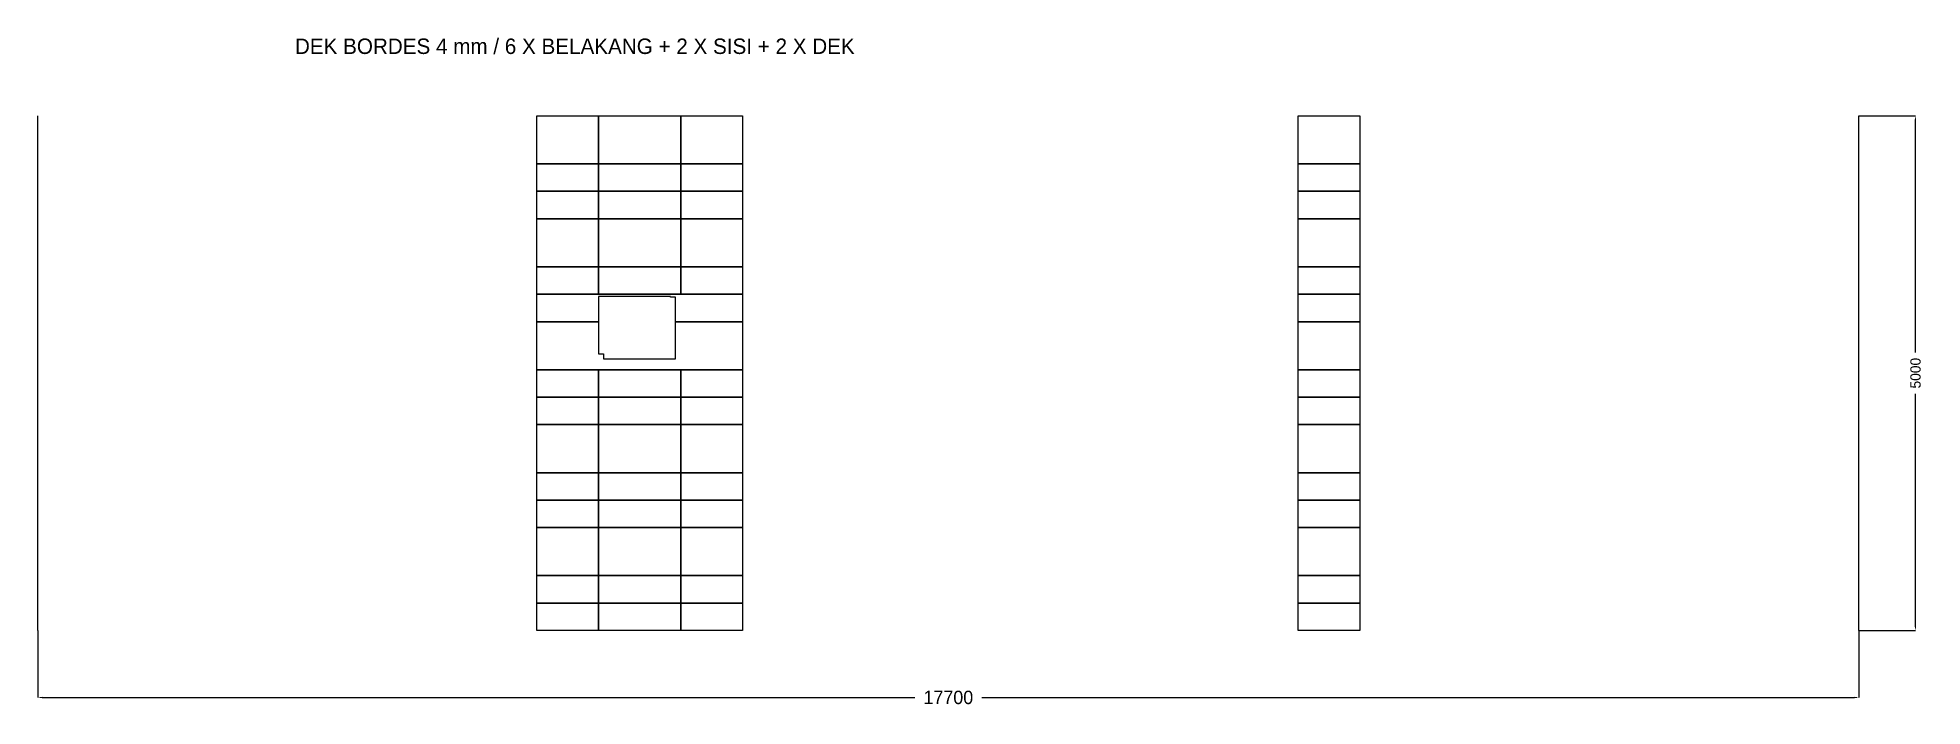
# Model space of a CAD drawing. Header units: millimetres. Extents: x 0 to 18316, y -735 to 5758.
import ezdxf

# ---------------------------------------------------------------- set-up
doc = ezdxf.new("R2010")
doc.units = ezdxf.units.MM
doc.layers.add('detail', color=7, linetype='Continuous')
doc.layers.add('grid', color=7, linetype='Continuous')
doc.dimstyles.get("Standard").update_dxf_attribs({"dimtxt": 2.5, "dimasz": 2.5, "dimexe": 1.25, "dimexo": 0.625, "dimtad": 1, "dimcen": 2.5, "dimazin": 3, "dimtfac": 1, "dimtmove": 0, "dimatfit": 3})

# ---------------------------------------------------------------- blocks, each defined once
blk = doc.blocks.new('_CLOSEDFILLED')
at = {"color": 0, "linetype": 'BYBLOCK'}
blk.add_solid([(-1, 0.16), (0, 0), (-1, -0.16)], dxfattribs=at)
blk = doc.blocks.new('*D1')
for p, q in [((0, 0), (0, -650)), ((17700, 0), (17700, -650)), ((45.5, -650), (8525, -650)), ((9175, -650), (17654.5, -650))]:
    blk.add_line(p, q)
at = {"layer": 'Defpoints'}
for p in [(0, 0), (17700, 0), (0, -650)]:
    blk.add_point(p, dxfattribs=at)
at = {"xscale": 45.5, "yscale": 45.5, "rotation": 180}
blk.add_blockref('_CLOSEDFILLED', (0, -650), dxfattribs=at)
at = {"xscale": 45.5, "yscale": 45.5}
blk.add_blockref('_CLOSEDFILLED', (17700, -650), dxfattribs=at)
at = {"insert": (8850, -650), "char_height": 130, "attachment_point": 5}
blk.add_mtext('17700', dxfattribs=at)
blk = doc.blocks.new('*D2')
for p, q in [((17700, 5000), (18250, 5000)), ((18250, 2700), (18250, 4965)), ((18250, 35), (18250, 2300)), ((17700, 0), (18250, 0))]:
    blk.add_line(p, q)
at = {"layer": 'Defpoints'}
for p in [(17700, 5000), (17700, 0), (18250, 0)]:
    blk.add_point(p, dxfattribs=at)
at = {"xscale": 35, "yscale": 35}
for p, rotation in [((18250, 5000), 90), ((18250, 0), 270)]:
    blk.add_blockref('_CLOSEDFILLED', p, dxfattribs=dict(at, rotation=rotation))
at = {"insert": (18250, 2500), "char_height": 100, "attachment_point": 5, "rotation": 90}
blk.add_mtext('5000', dxfattribs=at)

msp = doc.modelspace()

# ---------------------------------------------------------------- linework, layer by layer
at = {"layer": 'detail'}
for p, q in [((4850.0385, 5000.0021), (5450.0373, 5000.0021)), ((4850.0385, 4533.4142), (4850.0385, 5000.0021)), ((5450.0373, 5000.0021), (5450.0373, 4533.4142)), ((5450.0373, 5000.0021), (6250.0763, 5000.0021)), ((5450.0373, 4533.4142), (5450.0373, 5000.0021)), ((6250.0763, 5000.0021), (6850.0751, 5000.0021)), ((6250.0763, 4533.4142), (6250.0763, 5000.0021)), ((6250.0763, 5000.0021), (6250.0763, 4533.4142)), ((6850.0751, 5000.0021), (6850.0751, 4533.4142)), ((12250.0643, 5000.0021), (12850.0631, 5000.0021)), ((12250.0643, 4533.4142), (12250.0643, 5000.0021)), ((12850.0631, 5000.0021), (12850.0631, 4533.4142)), ((4850.0385, 4533.4142), (5450.0373, 4533.4142)), ((4850.0385, 4266.7142), (4850.0385, 4533.4142)), ((5450.0373, 4533.4142), (4850.0385, 4533.4142)), ((5450.0373, 4533.4142), (5450.0373, 4266.7142)), ((5450.0373, 4533.4142), (6250.0763, 4533.4142)), ((5450.0373, 4266.7142), (5450.0373, 4533.4142)), ((6250.0763, 4533.4142), (5450.0373, 4533.4142)), ((6250.0763, 4533.4142), (6850.0751, 4533.4142)), ((6250.0763, 4266.7142), (6250.0763, 4533.4142)), ((6850.0751, 4533.4142), (6250.0763, 4533.4142)), ((6250.0763, 4533.4142), (6250.0763, 4266.7142)), ((6850.0751, 4533.4142), (6850.0751, 4266.7142)), ((12250.0643, 4533.4142), (12850.0631, 4533.4142)), ((12250.0643, 4266.7142), (12250.0643, 4533.4142)), ((12850.0631, 4533.4142), (12250.0643, 4533.4142)), ((12850.0631, 4533.4142), (12850.0631, 4266.7142)), ((4850.0385, 4266.7142), (5450.0373, 4266.7142)), ((4850.0385, 4000.0142), (4850.0385, 4266.7142)), ((5450.0373, 4266.7142), (4850.0385, 4266.7142)), ((5450.0373, 4266.7142), (5450.0373, 4000.0142)), ((5450.0373, 4266.7142), (6250.0763, 4266.7142)), ((5450.0373, 4000.0142), (5450.0373, 4266.7142)), ((6250.0763, 4266.7142), (5450.0373, 4266.7142)), ((6250.0763, 4266.7142), (6850.0751, 4266.7142)), ((6250.0763, 4000.0142), (6250.0763, 4266.7142)), ((6850.0751, 4266.7142), (6250.0763, 4266.7142)), ((6250.0763, 4266.7142), (6250.0763, 4000.0142)), ((6850.0751, 4266.7142), (6850.0751, 4000.0142)), ((12250.0643, 4266.7142), (12850.0631, 4266.7142)), ((12250.0643, 4000.0142), (12250.0643, 4266.7142)), ((12850.0631, 4266.7142), (12250.0643, 4266.7142)), ((12850.0631, 4266.7142), (12850.0631, 4000.0142)), ((5450.0373, 4000.0142), (4850.0385, 4000.0142)), ((4850.0385, 3999.9838), (5450.0373, 3999.9838)), ((4850.0385, 3533.3959), (4850.0385, 3999.9838)), ((6250.0763, 4000.0142), (5450.0373, 4000.0142)), ((5450.0373, 3999.9838), (5450.0373, 3533.3959)), ((5450.0373, 3999.9838), (6250.0763, 3999.9838)), ((5450.0373, 3533.3959), (5450.0373, 3999.9838)), ((6850.0751, 4000.0142), (6250.0763, 4000.0142)), ((6250.0763, 3999.9838), (6850.0751, 3999.9838)), ((6250.0763, 3533.3959), (6250.0763, 3999.9838)), ((6250.0763, 3999.9838), (6250.0763, 3533.3959)), ((6850.0751, 3999.9838), (6850.0751, 3533.3959)), ((12850.0631, 4000.0142), (12250.0643, 4000.0142)), ((12250.0643, 3999.9838), (12850.0631, 3999.9838)), ((12250.0643, 3533.3959), (12250.0643, 3999.9838)), ((12850.0631, 3999.9838), (12850.0631, 3533.3959)), ((4850.0385, 3533.3959), (5450.0373, 3533.3959)), ((4850.0385, 3266.6959), (4850.0385, 3533.3959)), ((5450.0373, 3533.3959), (4850.0385, 3533.3959)), ((5450.0373, 3533.3959), (5450.0373, 3266.6959)), ((5450.0373, 3533.3959), (6250.0763, 3533.3959)), ((5450.0373, 3266.6959), (5450.0373, 3533.3959)), ((6250.0763, 3533.3959), (5450.0373, 3533.3959)), ((6250.0763, 3533.3959), (6850.0751, 3533.3959)), ((6250.0763, 3266.6959), (6250.0763, 3533.3959)), ((6850.0751, 3533.3959), (6250.0763, 3533.3959)), ((6250.0763, 3533.3959), (6250.0763, 3266.6959)), ((6850.0751, 3533.3959), (6850.0751, 3266.6959)), ((12250.0643, 3533.3959), (12850.0631, 3533.3959)), ((12250.0643, 3266.6959), (12250.0643, 3533.3959)), ((12850.0631, 3533.3959), (12250.0643, 3533.3959)), ((12850.0631, 3533.3959), (12850.0631, 3266.6959)), ((5450.0373, 3266.6959), (4850.0385, 3266.6959)), ((4850.0385, 2999.9959), (4850.0385, 3266.6959)), ((4850.0385, 3266.6959), (6850.0751, 3266.6959)), ((6250.0763, 3266.6959), (5450.0373, 3266.6959)), ((6150.0562, 3243.5759), (5451.0373, 3243.5759)), ((5451.0373, 3243.5759), (5451.0373, 2999.9959)), ((6150.0562, 3238.0752), (6150.0562, 3243.5759)), ((6200.0586, 3238.0752), (6150.0562, 3238.0752)), ((6200.0586, 2999.9959), (6200.0586, 3238.0752)), ((6850.0751, 3266.6959), (6250.0763, 3266.6959)), ((6850.0751, 3266.6959), (6850.0751, 2999.9959)), ((12250.0643, 3266.6959), (12850.0631, 3266.6959)), ((12250.0643, 2999.9959), (12250.0643, 3266.6959)), ((12850.0631, 3266.6959), (12250.0643, 3266.6959)), ((12850.0631, 3266.6959), (12850.0631, 2999.9959)), ((4850.0385, 2533.4081), (4850.0385, 2999.9959)), ((4850.0385, 2999.9959), (5451.0373, 2999.9959)), ((5451.0373, 2999.9959), (4850.0385, 2999.9959)), ((5451.0373, 2999.9959), (5451.0373, 2688.155)), ((6200.0586, 2638.2288), (6200.0586, 2999.9959)), ((6200.0586, 2999.9959), (6850.0751, 2999.9959)), ((6850.0751, 2999.9959), (6200.0586, 2999.9959)), ((6850.0751, 2999.9959), (6850.0751, 2533.4081)), ((12250.0643, 2999.9959), (12850.0631, 2999.9959)), ((12250.0643, 2533.4081), (12250.0643, 2999.9959)), ((12850.0631, 2999.9959), (12250.0643, 2999.9959)), ((12850.0631, 2999.9959), (12850.0631, 2533.4081)), ((5451.0373, 2688.155), (5500.055, 2688.155)), ((5500.055, 2688.155), (5500.055, 2638.2288)), ((5500.055, 2638.2288), (6200.0586, 2638.2288)), ((4850.0385, 2533.4081), (5450.0373, 2533.4081)), ((4850.0385, 2266.7081), (4850.0385, 2533.4081)), ((6850.0751, 2533.4081), (4850.0385, 2533.4081)), ((5450.0373, 2533.4081), (5450.0373, 2266.7081)), ((5450.0373, 2533.4081), (6250.0763, 2533.4081)), ((5450.0373, 2266.7081), (5450.0373, 2533.4081)), ((6250.0763, 2533.4081), (6850.0751, 2533.4081)), ((6250.0763, 2266.7081), (6250.0763, 2533.4081)), ((6250.0763, 2533.4081), (6250.0763, 2266.7081)), ((6850.0751, 2533.4081), (6850.0751, 2266.7081)), ((12250.0643, 2533.4081), (12850.0631, 2533.4081)), ((12250.0643, 2266.7081), (12250.0643, 2533.4081)), ((12850.0631, 2533.4081), (12250.0643, 2533.4081)), ((12850.0631, 2533.4081), (12850.0631, 2266.7081)), ((4850.0385, 2266.7081), (5450.0373, 2266.7081)), ((4850.0385, 2000.0081), (4850.0385, 2266.7081)), ((5450.0373, 2266.7081), (4850.0385, 2266.7081)), ((5450.0373, 2266.7081), (5450.0373, 2000.0081)), ((5450.0373, 2266.7081), (6250.0763, 2266.7081)), ((5450.0373, 2000.0081), (5450.0373, 2266.7081)), ((6250.0763, 2266.7081), (5450.0373, 2266.7081)), ((6250.0763, 2266.7081), (6850.0751, 2266.7081)), ((6250.0763, 2000.0081), (6250.0763, 2266.7081)), ((6850.0751, 2266.7081), (6250.0763, 2266.7081)), ((6250.0763, 2266.7081), (6250.0763, 2000.0081)), ((6850.0751, 2266.7081), (6850.0751, 2000.0081)), ((12250.0643, 2266.7081), (12850.0631, 2266.7081)), ((12250.0643, 2000.0081), (12250.0643, 2266.7081)), ((12850.0631, 2266.7081), (12250.0643, 2266.7081)), ((12850.0631, 2266.7081), (12850.0631, 2000.0081)), ((5450.0373, 2000.0081), (4850.0385, 2000.0081)), ((4850.0385, 1999.9776), (5450.0373, 1999.9776)), ((4850.0385, 1533.3898), (4850.0385, 1999.9776)), ((6250.0763, 2000.0081), (5450.0373, 2000.0081)), ((5450.0373, 1999.9776), (5450.0373, 1533.3898)), ((5450.0373, 1999.9776), (6250.0763, 1999.9776)), ((5450.0373, 1533.3898), (5450.0373, 1999.9776)), ((6850.0751, 2000.0081), (6250.0763, 2000.0081)), ((6250.0763, 1999.9776), (6850.0751, 1999.9776)), ((6250.0763, 1533.3898), (6250.0763, 1999.9776)), ((6250.0763, 1999.9776), (6250.0763, 1533.3898)), ((6850.0751, 1999.9776), (6850.0751, 1533.3898)), ((12850.0631, 2000.0081), (12250.0643, 2000.0081)), ((12250.0643, 1999.9776), (12850.0631, 1999.9776)), ((12250.0643, 1533.3898), (12250.0643, 1999.9776)), ((12850.0631, 1999.9776), (12850.0631, 1533.3898)), ((4850.0385, 1533.3898), (5450.0373, 1533.3898)), ((4850.0385, 1266.6898), (4850.0385, 1533.3898)), ((5450.0373, 1533.3898), (4850.0385, 1533.3898)), ((5450.0373, 1533.3898), (5450.0373, 1266.6898)), ((5450.0373, 1533.3898), (6250.0763, 1533.3898)), ((5450.0373, 1266.6898), (5450.0373, 1533.3898)), ((6250.0763, 1533.3898), (5450.0373, 1533.3898)), ((6250.0763, 1533.3898), (6850.0751, 1533.3898)), ((6250.0763, 1266.6898), (6250.0763, 1533.3898)), ((6850.0751, 1533.3898), (6250.0763, 1533.3898)), ((6250.0763, 1533.3898), (6250.0763, 1266.6898)), ((6850.0751, 1533.3898), (6850.0751, 1266.6898)), ((12250.0643, 1533.3898), (12850.0631, 1533.3898)), ((12250.0643, 1266.6898), (12250.0643, 1533.3898)), ((12850.0631, 1533.3898), (12250.0643, 1533.3898)), ((12850.0631, 1533.3898), (12850.0631, 1266.6898)), ((4850.0385, 1266.6898), (5450.0373, 1266.6898)), ((4850.0385, 999.9898), (4850.0385, 1266.6898)), ((5450.0373, 1266.6898), (4850.0385, 1266.6898)), ((5450.0373, 1266.6898), (5450.0373, 999.9898)), ((5450.0373, 1266.6898), (6250.0763, 1266.6898)), ((5450.0373, 999.9898), (5450.0373, 1266.6898)), ((6250.0763, 1266.6898), (5450.0373, 1266.6898)), ((6250.0763, 1266.6898), (6850.0751, 1266.6898)), ((6250.0763, 999.9898), (6250.0763, 1266.6898)), ((6850.0751, 1266.6898), (6250.0763, 1266.6898)), ((6250.0763, 1266.6898), (6250.0763, 999.9898)), ((6850.0751, 1266.6898), (6850.0751, 999.9898)), ((12250.0643, 1266.6898), (12850.0631, 1266.6898)), ((12250.0643, 999.9898), (12250.0643, 1266.6898)), ((12850.0631, 1266.6898), (12250.0643, 1266.6898)), ((12850.0631, 1266.6898), (12850.0631, 999.9898)), ((4850.0385, 999.9898), (5450.0373, 999.9898)), ((4850.0385, 533.4019), (4850.0385, 999.9898)), ((5450.0373, 999.9898), (4850.0385, 999.9898)), ((5450.0373, 999.9898), (5450.0373, 533.4019)), ((5450.0373, 999.9898), (6250.0763, 999.9898)), ((5450.0373, 533.4019), (5450.0373, 999.9898)), ((6250.0763, 999.9898), (5450.0373, 999.9898)), ((6250.0763, 999.9898), (6850.0751, 999.9898)), ((6250.0763, 533.4019), (6250.0763, 999.9898)), ((6850.0751, 999.9898), (6250.0763, 999.9898)), ((6250.0763, 999.9898), (6250.0763, 533.4019)), ((6850.0751, 999.9898), (6850.0751, 533.4019)), ((12250.0643, 999.9898), (12850.0631, 999.9898)), ((12250.0643, 533.4019), (12250.0643, 999.9898)), ((12850.0631, 999.9898), (12250.0643, 999.9898)), ((12850.0631, 999.9898), (12850.0631, 533.4019)), ((4850.0385, 533.4019), (5450.0373, 533.4019)), ((4850.0385, 266.7019), (4850.0385, 533.4019)), ((5450.0373, 533.4019), (4850.0385, 533.4019)), ((5450.0373, 533.4019), (5450.0373, 266.7019)), ((5450.0373, 533.4019), (6250.0763, 533.4019)), ((5450.0373, 266.7019), (5450.0373, 533.4019)), ((6250.0763, 533.4019), (5450.0373, 533.4019)), ((6250.0763, 533.4019), (6850.0751, 533.4019)), ((6250.0763, 266.7019), (6250.0763, 533.4019)), ((6850.0751, 533.4019), (6250.0763, 533.4019)), ((6250.0763, 533.4019), (6250.0763, 266.7019)), ((6850.0751, 533.4019), (6850.0751, 266.7019)), ((12250.0643, 533.4019), (12850.0631, 533.4019)), ((12250.0643, 266.7019), (12250.0643, 533.4019)), ((12850.0631, 533.4019), (12250.0643, 533.4019)), ((12850.0631, 533.4019), (12850.0631, 266.7019)), ((4850.0385, 266.7019), (5450.0373, 266.7019)), ((4850.0385, 0.0019), (4850.0385, 266.7019)), ((5450.0373, 266.7019), (4850.0385, 266.7019)), ((5450.0373, 266.7019), (5450.0373, 0.0019)), ((5450.0373, 266.7019), (6250.0763, 266.7019)), ((5450.0373, 0.0019), (5450.0373, 266.7019)), ((6250.0763, 266.7019), (5450.0373, 266.7019)), ((6250.0763, 266.7019), (6850.0751, 266.7019)), ((6250.0763, 0.0019), (6250.0763, 266.7019)), ((6850.0751, 266.7019), (6250.0763, 266.7019)), ((6250.0763, 266.7019), (6250.0763, 0.0019)), ((6850.0751, 266.7019), (6850.0751, 0.0019)), ((12250.0643, 266.7019), (12850.0631, 266.7019)), ((12250.0643, 0.0019), (12250.0643, 266.7019)), ((12850.0631, 266.7019), (12250.0643, 266.7019)), ((12850.0631, 266.7019), (12850.0631, 0.0019)), ((5450.0373, 0.0019), (4850.0385, 0.0019)), ((6250.0763, 0.0019), (5450.0373, 0.0019)), ((6850.0751, 0.0019), (6250.0763, 0.0019)), ((12850.0631, 0.0019), (12250.0643, 0.0019))]:
    msp.add_line(p, q, dxfattribs=at)
at = {"layer": 'grid'}
for p, q in [((0, 0), (0, 5000)), ((17700, 0), (17700, 5000))]:
    msp.add_line(p, q, dxfattribs=at)

# ---------------------------------------------------------------- texts
msp.add_text('DEK BORDES 4 mm / 6 X BELAKANG + 2 X SISI + 2 X DEK', height=150).set_placement((2500, 5600))

# ---------------------------------------------------------------- dimensions: what is measured, and where the dimension line sits
dim = msp.add_linear_dim(base=(18250, 0), p1=(17700, 0), p2=(17700, 5000), angle=90, text='5000', dimstyle='Standard', override={"dimtxt": 100, "dimasz": 35})
dim.commit()
dim.dimension.update_dxf_attribs({"geometry": '*D2', "text_midpoint": (18250, 2500)})
dim = msp.add_linear_dim(base=(0, -650), p1=(0, 0), p2=(17700, 0), text='17700', dimstyle='Standard', override={"dimtxt": 130, "dimasz": 45.5})
dim.commit()
dim.dimension.update_dxf_attribs({"geometry": '*D1', "text_midpoint": (8850, -650)})

doc.saveas('drawing.dxf')
